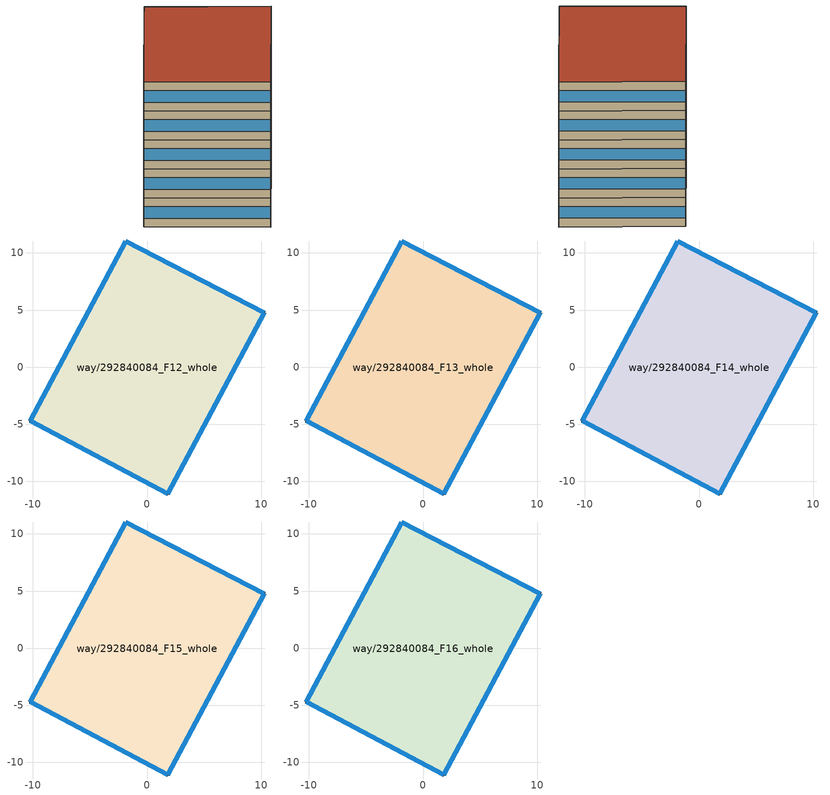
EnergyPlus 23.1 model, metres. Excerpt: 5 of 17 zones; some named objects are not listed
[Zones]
way/292840084_F12_whole
 floor to way/292840084_F11_whole (Floor_Construction): 1.81,-11.11 10.28,4.77 -1.87,11.04 -10.25,-4.69 z42
 wall outside (Wall_Construction): 10.28,4.77 1.81,-11.11 -10.25,-4.69 -1.87,11.04 10.28,4.77 z42:45.5
 window (Window_Construction): 10.28,4.76 1.81,-11.1 / 1.8,-11.1 -10.25,-4.69 / -10.25,-4.68 -1.88,11.04 / -1.87,11.04 10.27,4.77 z43.05:44.45
way/292840084_F13_whole
 floor to way/292840084_F12_whole (Floor_Construction): 1.81,-11.11 10.28,4.77 -1.87,11.04 -10.25,-4.69 z45.5
 wall outside (Wall_Construction): 10.28,4.77 1.81,-11.11 -10.25,-4.69 -1.87,11.04 10.28,4.77 z45.5:49
 window (Window_Construction): 10.28,4.76 1.81,-11.1 / 1.8,-11.1 -10.25,-4.69 / -10.25,-4.68 -1.88,11.04 / -1.87,11.04 10.27,4.77 z46.55:47.95
way/292840084_F14_whole
 floor to way/292840084_F13_whole (Floor_Construction): 1.81,-11.11 10.28,4.77 -1.87,11.04 -10.25,-4.69 z49
 wall outside (Wall_Construction): 10.28,4.77 1.81,-11.11 -10.25,-4.69 -1.87,11.04 10.28,4.77 z49:52.5
 window (Window_Construction): 10.28,4.76 1.81,-11.1 / 1.8,-11.1 -10.25,-4.69 / -10.25,-4.68 -1.88,11.04 / -1.87,11.04 10.27,4.77 z50.05:51.45
way/292840084_F15_whole
 floor to way/292840084_F14_whole (Floor_Construction): 1.81,-11.11 10.28,4.77 -1.87,11.04 -10.25,-4.69 z52.5
 wall outside (Wall_Construction): 10.28,4.77 1.81,-11.11 -10.25,-4.69 -1.87,11.04 10.28,4.77 z52.5:56
 window (Window_Construction): 10.28,4.76 1.81,-11.1 / 1.8,-11.1 -10.25,-4.69 / -10.25,-4.68 -1.88,11.04 / -1.87,11.04 10.27,4.77 z53.55:54.95
way/292840084_F16_whole
 floor to way/292840084_F15_whole (Floor_Construction): 1.81,-11.11 10.28,4.77 -1.87,11.04 -10.25,-4.69 z56
 wall outside (Wall_Construction): 10.28,4.77 1.81,-11.11 -10.25,-4.69 -1.87,11.04 10.28,4.77 z56:59.5
 window (Window_Construction): 10.28,4.76 1.81,-11.1 / 1.8,-11.1 -10.25,-4.69 / -10.25,-4.68 -1.88,11.04 / -1.87,11.04 10.27,4.77 z57.05:58.45
 roof outside (Roof_Construction): 10.28,4.77 1.81,-11.11 -10.25,-4.69 -1.87,11.04 z59.5
[Building]
OpenUBEM_Building: North Axis=0; Terrain=City; Solar Distribution=FullExterior
[Site:Location]
New.York-Central.Park.Obs-Belvedere.Castle: Latitude=40.77889; Longitude=-73.9692; Time Zone=-5; Elevation=48
[SizingPeriod:WeatherFileDays]
AnnualSizingPeriod: Begin Month=1; Begin Day of Month=1; End Month=12; End Day of Month=31; Day of Week for Start Day=Monday; Use Weather File Daylight Saving Period=No; Use Weather File Rain and Snow Indicators=No
[SITE:WATERMAINSTEMPERATURE]
Calculation Method=CorrelationFromWeatherFile
[MATERIAL:NOMASS] Roughness=MediumRough; Thermal Absorptance=0.9; Solar Absorptance=0.7; Visible Absorptance=0.7
Name | Thermal Resistance
Roof_Assembly | 5.49451
Wall_Assembly | 1.69205
Floor_Assembly | 3.08642
[WINDOWMATERIAL:SIMPLEGLAZINGSYSTEM]
Window_Material: UFactor=2.044; Solar Heat Gain Coefficient=0.36; Visible Transmittance=0.6
[CONSTRUCTION]
Roof_Construction: Roof_Assembly
Wall_Construction: Wall_Assembly
Floor_Construction: Floor_Assembly
Window_Construction: Window_Material
[ZONE] Type=1; Multiplier=1; Ceiling Height=autocalculate; Volume=autocalculate; Floor Area=autocalculate; Part of Total Floor Area=Yes
way/292840084_F12_whole; way/292840084_F13_whole; way/292840084_F14_whole; way/292840084_F15_whole; way/292840084_F16_whole
[PEOPLE] Number of People Schedule=Occupancy_Schedule_LargeHotel; Number of People Calculation Method=People/Area; People per Floor Area=0.0538213; Fraction Radiant=0.3; Sensible Heat Fraction=autocalculate; Activity Level Schedule=Activity_Level; Carbon Dioxide Generation Rate=3.82e-08; Enable ASHRAE 55 Comfort Warnings=No; Mean Radiant Temperature Calculation Type=ZoneAveraged; Clothing Insulation Calculation Method=ClothingInsulationSchedule; Cold Stress Temperature Threshold=15.56; Heat Stress Temperature Threshold=30
Name | Zone or ZoneList or Space or SpaceList
People_way/292840084_F12_whole | way/292840084_F12_whole
People_way/292840084_F13_whole | way/292840084_F13_whole
People_way/292840084_F14_whole | way/292840084_F14_whole
People_way/292840084_F15_whole | way/292840084_F15_whole
People_way/292840084_F16_whole | way/292840084_F16_whole
[LIGHTS] Schedule=Lighting_Schedule_LargeHotel; Design Level Calculation Method=Watts/Area; Watts per Zone Floor Area=10.76; Return Air Fraction=0; Fraction Radiant=0.42; Fraction Visible=0; Fraction Replaceable=1; EndUse Subcategory=General; Return Air Fraction Calculated from Plenum Temperature=No; Return Air Fraction Function of Plenum Temperature Coefficient 1=0; Return Air Fraction Function of Plenum Temperature Coefficient 2=0
Name | Zone or ZoneList or Space or SpaceList
Lights_way/292840084_F12_whole | way/292840084_F12_whole
Lights_way/292840084_F13_whole | way/292840084_F13_whole
Lights_way/292840084_F14_whole | way/292840084_F14_whole
Lights_way/292840084_F15_whole | way/292840084_F15_whole
Lights_way/292840084_F16_whole | way/292840084_F16_whole
[ELECTRICEQUIPMENT] Schedule=Equipment_Schedule_LargeHotel; Design Level Calculation Method=Watts/Area; Watts per Zone Floor Area=7.53; Fraction Latent=0; Fraction Radiant=0.5; Fraction Lost=0; EndUse Subcategory=General
Name | Zone or ZoneList or Space or SpaceList
Equipment_way/292840084_F12_whole | way/292840084_F12_whole
Equipment_way/292840084_F13_whole | way/292840084_F13_whole
Equipment_way/292840084_F14_whole | way/292840084_F14_whole
Equipment_way/292840084_F15_whole | way/292840084_F15_whole
Equipment_way/292840084_F16_whole | way/292840084_F16_whole
[ZONEINFILTRATION:DESIGNFLOWRATE] Schedule=Infiltration_Schedule_LargeHotel; Design Flow Rate Calculation Method=Flow/ExteriorWallArea; Flow Rate per Exterior Surface Area=0.000285; Constant Term Coefficient=1; Temperature Term Coefficient=0; Velocity Term Coefficient=0; Velocity Squared Term Coefficient=0
Name | Zone or ZoneList or Space or SpaceList
Infiltration_way/292840084_F12_whole | way/292840084_F12_whole
Infiltration_way/292840084_F13_whole | way/292840084_F13_whole
Infiltration_way/292840084_F14_whole | way/292840084_F14_whole
Infiltration_way/292840084_F15_whole | way/292840084_F15_whole
Infiltration_way/292840084_F16_whole | way/292840084_F16_whole
[HVACTEMPLATE:ZONE:FANCOIL] Supply Air Maximum Flow Rate=autosize; Outdoor Air Method=Flow/Person; Outdoor Air Flow Rate per Person=0.01; Outdoor Air Flow Rate per Zone Floor Area=0; Outdoor Air Flow Rate per Zone=0; Supply Fan Total Efficiency=0.52; Supply Fan Delta Pressure=331.17; Supply Fan Motor Efficiency=0.9; Supply Fan Motor in Air Stream Fraction=1; Cooling Coil Type=ChilledWater; Cooling Coil Design Setpoint=14; Heating Coil Type=HotWater; Heating Coil Design Setpoint=50; Zone Cooling Design Supply Air Temperature Input Method=SupplyAirTemperature; Zone Cooling Design Supply Air Temperature Difference=11.11; Zone Heating Design Supply Air Temperature Input Method=SupplyAirTemperature; Zone Heating Design Supply Air Temperature Difference=30; Low Speed Supply Air Flow Ratio=0.33; Medium Speed Supply Air Flow Ratio=0.66; Baseboard Heating Type=None; Baseboard Heating Capacity=autosize
Name | Template Thermostat
way/292840084_F12_whole | way/292840084_F12_whole_Thermostat
way/292840084_F13_whole | way/292840084_F13_whole_Thermostat
way/292840084_F14_whole | way/292840084_F14_whole_Thermostat
way/292840084_F15_whole | way/292840084_F15_whole_Thermostat
way/292840084_F16_whole | way/292840084_F16_whole_Thermostat
[SCHEDULE:COMPACT]
Occupancy_Schedule_LargeHotel: Through: 12/31, For: Weekdays, Until: 06:00, 1, Until: 07:00, 0.77, Until: 09:00, 0.43, Until: 15:00, 0.2, Until: 16:00, 0.31, Until: 19:00, 0.54, Until: 21:00, 0.77, Until: 22:00, 0.89, Until: 24:00, 1, For: Saturday, Until: 06:00, 1, Until: 07:00, 0.77, Until: 09:00, 0.53, Until: 17:00, 0.3, Until: 18:00, 0.53, Until: 19:00, 0.54, Until: 21:00, 0.65, Until: 24:00, 0.77, For: AllOtherDays, Until: 06:00, 1, Until: 07:00, 0.77, Until: 09:00, 0.53, Until: 17:00, 0.3, Until: 18:00, 0.53, Until: 19:00, 0.54, Until: 21:00, 0.65, Until: 24:00, 0.77
Lighting_Schedule_LargeHotel: Through: 12/31, For: Weekdays, Until: 01:00, 0.121, Until: 02:00, 0.0935, Until: 05:00, 0.0605, Until: 06:00, 0.121, Until: 07:00, 0.242, Until: 08:00, 0.308, Until: 10:00, 0.242, Until: 18:00, 0.154, Until: 19:00, 0.3685, Until: 20:00, 0.4895, Until: 21:00, 0.55, Until: 22:00, 0.4895, Until: 23:00, 0.3685, Until: 24:00, 0.1815, For: Saturday, Until: 02:00, 0.143, Until: 06:00, 0.0605, Until: 08:00, 0.2255, Until: 10:00, 0.308, Until: 11:00, 0.2255, Until: 18:00, 0.1815, Until: 19:00, 0.4675, Until: 22:00, 0.55, Until: 23:00, 0.4675, Until: 24:00, 0.2255, For: AllOtherDays, Until: 02:00, 0.143, Until: 06:00, 0.0605, Until: 08:00, 0.2255, Until: 10:00, 0.308, Until: 11:00, 0.2255, Until: 18:00, 0.1815, Until: 19:00, 0.4675, Until: 22:00, 0.55, Until: 23:00, 0.4675, Until: 24:00, 0.2255
Equipment_Schedule_LargeHotel: Through: 12/31, For: Weekdays, Until: 06:00, 0.09, Until: 07:00, 0.62, Until: 08:00, 0.9, Until: 10:00, 0.43, Until: 16:00, 0.12, Until: 17:00, 0.19, Until: 19:00, 0.48, Until: 20:00, 0.46, Until: 21:00, 0.62, Until: 22:00, 0.69, Until: 23:00, 0.34, Until: 24:00, 0.09, For: Saturday, Until: 06:00, 0.09, Until: 07:00, 0.3, Until: 08:00, 0.62, Until: 09:00, 0.9, Until: 10:00, 0.62, Until: 16:00, 0.13, Until: 17:00, 0.21, Until: 18:00, 0.4, Until: 19:00, 0.48, Until: 20:00, 0.46, Until: 21:00, 0.62, Until: 22:00, 0.69, Until: 23:00, 0.34, Until: 24:00, 0.09, For: AllOtherDays, Until: 06:00, 0.09, Until: 07:00, 0.3, Until: 08:00, 0.62, Until: 09:00, 0.9, Until: 10:00, 0.62, Until: 16:00, 0.13, Until: 17:00, 0.21, Until: 18:00, 0.4, Until: 19:00, 0.48, Until: 20:00, 0.46, Until: 21:00, 0.62, Until: 22:00, 0.69, Until: 23:00, 0.34, Until: 24:00, 0.09
Infiltration_Schedule_LargeHotel: Through: 12/31, For: Weekdays, Until: 06:00, 0.25, Until: 07:00, 0.25, Until: 09:00, 0.25, Until: 15:00, 0.25, Until: 16:00, 0.25, Until: 19:00, 0.25, Until: 21:00, 0.25, Until: 22:00, 0.25, Until: 24:00, 0.25, For: Saturday, Until: 06:00, 0.25, Until: 07:00, 0.25, Until: 09:00, 0.25, Until: 17:00, 0.25, Until: 18:00, 0.25, Until: 19:00, 0.25, Until: 21:00, 0.25, Until: 24:00, 0.25, For: AllOtherDays, Until: 06:00, 0.25, Until: 07:00, 0.25, Until: 09:00, 0.25, Until: 17:00, 0.25, Until: 18:00, 0.25, Until: 19:00, 0.25, Until: 21:00, 0.25, Until: 24:00, 0.25
[Schedule:Constant]
Activity_Level: Hourly Value=120
